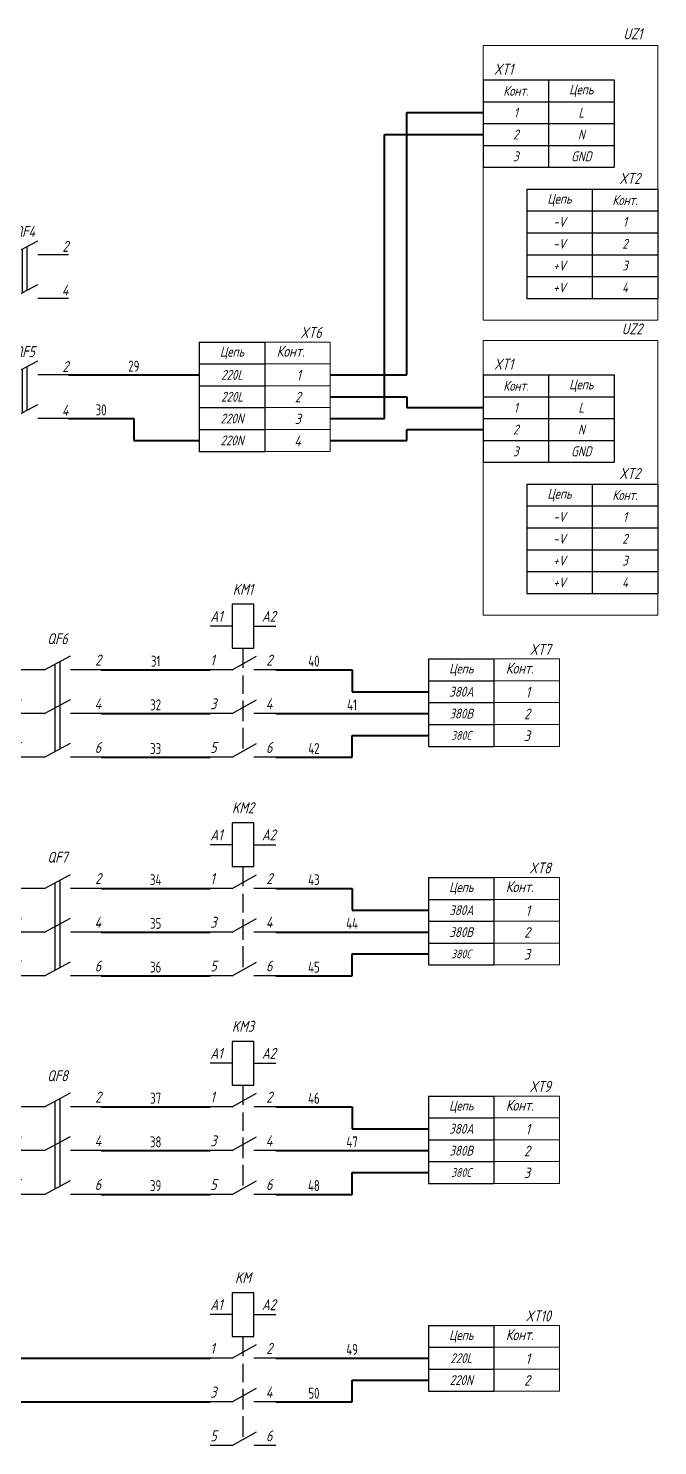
# Model space of a CAD drawing. Header units: inches. Extents: x 12 to 962, y -650 to 597.
# Drawn here: x 200.8 to 345, y -275 to 49.3 of the extents above; entities that cross this region are included whole.
import ezdxf
from ezdxf.enums import TextEntityAlignment as Align

# ---------------------------------------------------------------- set-up
doc = ezdxf.new("R2010")
doc.units = ezdxf.units.IN
doc.header["$MEASUREMENT"] = 0
for name, color, linetype in [('LINK', 9, 'Continuous'), ('SYMS', 7, 'Continuous'), ('TAGS', 150, 'Continuous'), ('TERMS', 123, 'Continuous'), ('WIRENO', 72, 'Continuous'), ('XS', 7, 'Continuous'), ('Провода', 7, 'Continuous'), ('ПУГВ_черный_1.5', 7, 'Continuous'), ('ПУГВ_черный_2.5', 7, 'Continuous')]:
    doc.layers.add(name, color=color, linetype=linetype)
doc.styles.get("Standard").update_dxf_attribs({"font": 'arial.ttf'})
doc.styles.add('WD_IEC', font='ISOCP2.shx', dxfattribs={"width": 0.9, "height": 4})
doc.styles.add('ГОСТ_', font='cs_gost2304.shx', dxfattribs={"oblique": 15})

# ---------------------------------------------------------------- blocks, each defined once
blk = doc.blocks.new('*U41')
at = {"color": 0}
for p, q in [((-13, 10), (-7, 13.2)), ((-13, 10), (-20, 10)), ((0, 10), (-7, 10)), ((-13, 0), (-7, 3.2)), ((0, 0), (-7, 0)), ((-13, 0), (-20, 0)), ((-13, -10), (-7, -6.8)), ((-13, -10), (-20, -10)), ((0, -10), (-7, -10))]:
    blk.add_line(p, q, dxfattribs=at)
for p, q in [((-10.57, 11.29), (-10.57, 6.29)), ((-9.48, 11.88), (-9.48, 6.88)), ((-9.48, 6.88), (-9.48, -3.12)), ((-10.57, 6.29), (-10.57, -3.71)), ((-9.48, -3.12), (-9.48, -8.12)), ((-10.57, -3.71), (-10.57, -8.71))]:
    blk.add_line(p, q)
at = {"oblique": 15, "flags": 4}
blk.add_attdef('SA0', (2.08, 11.04), '', height=2.5, dxfattribs=at)
blk = doc.blocks.new('HQQ_Выключатель трехполюсный4')
at = {"layer": 'XS', "color": 0}
blk.add_blockref('*U41', (20, 10), dxfattribs=at)
at = {"style": 'ГОСТ_', "oblique": 15}
blk.add_attdef('TAG1', text='', height=2.5, dxfattribs=at).set_placement((10, 27.14), align=Align.MIDDLE)
at = {"lineweight": 40, "style": 'ГОСТ_', "oblique": 15}
for tag, p in [('TERM01', (0, 21)), ('TERM03', (0, 11)), ('TERM05', (0, 1))]:
    blk.add_attdef(tag, p, '', height=2.5, dxfattribs=at)
for tag, p in [('TERM02', (20, 21)), ('TERM04', (20, 11)), ('TERM06', (20, 1))]:
    blk.add_attdef(tag, text='', height=2.5, dxfattribs=at).set_placement(p, align=Align.RIGHT)
at = {"lineweight": 40, "style": 'WD_IEC', "flags": 1}
for tag, p, height in [('MFG', (47.42, 22.12), 1), ('X4TERM01', (0, 20), 0.08), ('X1TERM02', (20, 20), 0.08), ('CAT', (47.42, 19.62), 1), ('X4TERM03', (0, 10), 0.08), ('X1TERM04', (20, 10), 0.08), ('ASSYCODE', (46, 7.25), 1), ('FAMILY', (46, 5.75), 1), ('X4TERM05', (0, 0), 0.08), ('X1TERM06', (20, 0), 0.08)]:
    blk.add_attdef(tag, p, '', height=height, dxfattribs=at)
for tag, p in [('INST', (33.07, 20.87)), ('LOC', (33.92, 17.87)), ('DESC1', (31.8, 2.28)), ('XREF', (32.48, 5.08)), ('DESC2', (31.36, -0.96)), ('DESC3', (31.39, -4.2))]:
    blk.add_attdef(tag, text='', height=1, dxfattribs=at).set_placement(p, align=Align.RIGHT)
blk = doc.blocks.new('*U33')
at = {"color": 0}
for p, q in [((-13, 5), (-7, 8.2)), ((-13, 5), (-20, 5)), ((0, 5), (-7, 5)), ((-13, -5), (-7, -1.8)), ((-13, -5), (-20, -5)), ((0, -5), (-7, -5))]:
    blk.add_line(p, q, dxfattribs=at)
for p, q in [((-9.48, 6.88), (-9.48, -3.12)), ((-10.57, 6.29), (-10.57, -3.71))]:
    blk.add_line(p, q)
at = {"oblique": 15, "flags": 4}
blk.add_attdef('SA0', (2.08, 11.04), '', height=2.5, dxfattribs=at)
blk = doc.blocks.new('HQQ_Выключатель двухполюсный8')
at = {"layer": 'XS', "color": 0}
blk.add_blockref('*U33', (20, 5), dxfattribs=at)
at = {"style": 'ГОСТ_', "oblique": 15}
blk.add_attdef('TAG1', text='', height=2.5, dxfattribs=at).set_placement((10, 15.33), align=Align.MIDDLE)
for tag, p, flags in [('MFG', (27.86, 16.55), 9), ('ASSYCODE', (27.57, 12.13), 1), ('CAT', (27.86, 14.05), 9), ('FAMILY', (26.73, -3.92), 1)]:
    blk.add_attdef(tag, p, '', height=1, dxfattribs=dict(at, flags=flags))
at = {"style": 'ГОСТ_', "oblique": 15, "flags": 1}
for tag, p in [('LOC', (30.29, 15.31)), ('INST', (30.29, 10.31)), ('XREF', (30.37, 7.56)), ('DESC1', (30.37, 4.76)), ('DESC2', (30.37, 1.52)), ('DESC3', (30.37, -1.72))]:
    blk.add_attdef(tag, text='', height=1, dxfattribs=at).set_placement(p, align=Align.RIGHT)
at = {"style": 'ГОСТ_', "oblique": 15}
for tag, p in [('TERM01', (0, 10.65)), ('TERM03', (0, 0.65))]:
    blk.add_attdef(tag, p, '', height=2.5, dxfattribs=at)
for tag, p in [('TERM02', (20, 10.65)), ('TERM04', (20, 0.65))]:
    blk.add_attdef(tag, text='', height=2.5, dxfattribs=at).set_placement(p, align=Align.RIGHT)
at = {"style": 'WD_IEC', "flags": 1}
for tag, p in [('X4TERM01', (0, 10)), ('X1TERM02', (20, 10)), ('X4TERM03', (0, 0)), ('X1TERM04', (20, 0))]:
    blk.add_attdef(tag, p, '', height=0.08, dxfattribs=at)
blk = doc.blocks.new('WD_WNH')
at = {"linetype": 'Continuous', "style": 'WD_IEC', "width": 0.8}
blk.add_attdef('WIRENO', text='', height=2.5, dxfattribs=at).set_placement((0, 0.75), align=Align.CENTER)
at = {"style": 'WD_IEC', "flags": 1}
for tag, p in [('W08USER', (0, 0.375)), ('W04USER', (0, 0.875)), ('W05USER', (0, 0.75)), ('W09USER', (0, 0.25)), ('W03USER', (0, 1)), ('W06USER', (0, 0.625)), ('W07USER', (0, 0.5)), ('W02USER', (0, 1.125)), ('W01USER', (0, 1.25)), ('W10USER', (0, 0.125))]:
    blk.add_attdef(tag, text='', height=0.08, dxfattribs=at).set_placement(p, align=Align.CENTER)
blk = doc.blocks.new('*T58')
at = {"layer": 'Провода', "color": 0, "linetype": 'ByBlock', "lineweight": -2, "transparency": 16777216}
for p, q in [((0, 0), (15, 0)), ((0, 0), (0, -5)), ((15, 0), (15, -5)), ((0, -5), (15, -5))]:
    blk.add_line(p, q, dxfattribs=at)
at = {"layer": 'Провода', "color": 0, "transparency": 16777216, "insert": (7.5, -2.5), "char_height": 2.25, "width": 15, "attachment_point": 5, "style": 'ГОСТ_'}
blk.add_mtext('Цепь', dxfattribs=at)
blk = doc.blocks.new('HXT _КЛЕММНАЯ КОЛОДКА ШАПОЧКА3')
at = {"layer": 'SYMS', "lineweight": 15}
blk.add_line((15, 5), (15, 0), dxfattribs=at)
at = {"layer": 'SYMS', "color": 0, "linetype": 'ByBlock', "lineweight": 15}
for p, q in [((15, 5), (30, 5)), ((30, 5), (30, 0)), ((15, 0), (30, 0))]:
    blk.add_line(p, q, dxfattribs=at)
blk.add_blockref('*T58', (0, 5))
at = {"lineweight": 15, "style": 'ГОСТ_', "oblique": 15, "flags": 1}
for tag, p in [('MFG', (-25.9, 22.05)), ('CAT', (-25.9, 19.55)), ('ASSYCODE', (-31.45, 8.09)), ('FAMILY', (-28.24, 3.5))]:
    blk.add_attdef(tag, p, '', height=2.5, dxfattribs=at)
for tag, p in [('INST', (-20.09, 15.87)), ('LOC', (-20.09, 12.87)), ('XREF', (-20, 0.08)), ('DESC1', (-20, -2.72)), ('DESC2', (-20, -5.96)), ('DESC3', (-20, -9.2))]:
    blk.add_attdef(tag, text='', height=2.5, dxfattribs=at).set_placement(p, align=Align.RIGHT)
at = {"lineweight": 15, "style": 'ГОСТ_', "oblique": 15}
blk.add_attdef('TAG1', text='', height=2.5, dxfattribs=at).set_placement((28.03, 5.93), align=Align.RIGHT)
at = {"layer": 'SYMS', "color": 0, "linetype": 'ByBlock', "lineweight": 15, "insert": (17.71, 4.14), "char_height": 2.5, "attachment_point": 1, "style": 'ГОСТ_'}
blk.add_mtext_dynamic_manual_height_columns('Конт.', width=8.7488, gutter_width=12.5, heights=[0], dxfattribs=at)
blk = doc.blocks.new('HXT _КЛЕММА')
at = {"layer": 'SYMS', "lineweight": 15}
for points in [[(0, 5), (15, 5), (15, 0), (0, 0)], [(15, 5), (30, 5), (30, 0), (15, 0)]]:
    blk.add_lwpolyline(points, close=True, dxfattribs=at)
at = {"lineweight": 15, "style": 'ГОСТ_', "oblique": 15, "width": 1.035276, "flags": 1}
for tag, p in [('INST', (-15.09, 10.87)), ('LOC', (-15.09, 7.87)), ('TAG2', (28.33, 6.37)), ('XREF', (-15.07, -1.58)), ('DESC1', (-15.07, -4.38)), ('DESC2', (-15.07, -7.62)), ('DESC3', (-15.07, -10.86))]:
    blk.add_attdef(tag, text='', height=2.41, dxfattribs=at).set_placement(p, align=Align.RIGHT)
for tag, p in [('FAMILY', (-23.94, 1.79)), ('TERM02', (0, 3.5))]:
    blk.add_attdef(tag, p, '', height=2.41, dxfattribs=at)
at = {"lineweight": 15, "style": 'ГОСТ_', "oblique": 15, "width": 1.035276}
blk.add_attdef('TERM01', text='', height=2.41, dxfattribs=at).set_placement((23.26, 1.22), align=Align.RIGHT)
at = {"lineweight": 15, "style": 'WD_IEC', "flags": 1}
for tag, p in [('X4TERM02', (0, 2.5)), ('X1TERM01', (30, 2.5))]:
    blk.add_attdef(tag, p, '', height=0.08, dxfattribs=at)
blk = doc.blocks.new('*T65')
at = {"layer": 'Провода', "color": 0, "linetype": 'ByBlock', "lineweight": -2, "transparency": 16777216}
for p, q in [((0, 0), (15, 0)), ((0, 0), (0, -20)), ((15, 0), (15, -20)), ((0, -5), (15, -5)), ((0, -10), (15, -10)), ((0, -15), (15, -15)), ((0, -20), (15, -20))]:
    blk.add_line(p, q, dxfattribs=at)
at = {"layer": 'Провода', "color": 0, "transparency": 16777216, "char_height": 2.25, "width": 15, "attachment_point": 5, "style": 'ГОСТ_'}
for s, insert in [('220L', (7.5, -2.5)), ('220L', (7.5, -7.5)), ('220N', (7.5, -12.5)), ('220N', (7.5, -17.5))]:
    blk.add_mtext(s, dxfattribs=dict(at, insert=insert))
blk = doc.blocks.new('*T66')
at = {"layer": 'Провода', "color": 0, "linetype": 'ByBlock', "lineweight": -2, "transparency": 16777216}
for p, q in [((0, 0), (15, 0)), ((0, 0), (0, -15)), ((15, 0), (15, -15)), ((0, -5), (15, -5)), ((0, -10), (15, -10)), ((0, -15), (15, -15))]:
    blk.add_line(p, q, dxfattribs=at)
at = {"layer": 'Провода', "color": 0, "transparency": 16777216, "width": 15, "attachment_point": 5, "style": 'ГОСТ_'}
for s, insert, char_height in [('380A', (7.5, -2.5), 2.25), ('380B', (7.5, -7.5), 2.25), ('380C', (7.5, -12.5), 2)]:
    blk.add_mtext(s, dxfattribs=dict(at, insert=insert, char_height=char_height))
blk = doc.blocks.new('*T67')
at = {"layer": 'Провода', "color": 0, "linetype": 'ByBlock', "lineweight": -2, "transparency": 16777216}
for p, q in [((0, 0), (15, 0)), ((0, 0), (0, -15)), ((15, 0), (15, -15)), ((0, -5), (15, -5)), ((0, -10), (15, -10)), ((0, -15), (15, -15))]:
    blk.add_line(p, q, dxfattribs=at)
at = {"layer": 'Провода', "color": 0, "transparency": 16777216, "width": 15, "attachment_point": 5, "style": 'ГОСТ_'}
for s, insert, char_height in [('380A', (7.5, -2.5), 2.25), ('380B', (7.5, -7.5), 2.25), ('380C', (7.5, -12.5), 2)]:
    blk.add_mtext(s, dxfattribs=dict(at, insert=insert, char_height=char_height))
blk = doc.blocks.new('*T68')
at = {"layer": 'Провода', "color": 0, "linetype": 'ByBlock', "lineweight": -2, "transparency": 16777216}
for p, q in [((0, 0), (15, 0)), ((0, 0), (0, -15)), ((15, 0), (15, -15)), ((0, -5), (15, -5)), ((0, -10), (15, -10)), ((0, -15), (15, -15))]:
    blk.add_line(p, q, dxfattribs=at)
at = {"layer": 'Провода', "color": 0, "transparency": 16777216, "width": 15, "attachment_point": 5, "style": 'ГОСТ_'}
for s, insert, char_height in [('380A', (7.5, -2.5), 2.25), ('380B', (7.5, -7.5), 2.25), ('380C', (7.5, -12.5), 2)]:
    blk.add_mtext(s, dxfattribs=dict(at, insert=insert, char_height=char_height))
blk = doc.blocks.new('*T69')
at = {"layer": 'Провода', "color": 0, "linetype": 'ByBlock', "lineweight": -2, "transparency": 16777216}
for p, q in [((0, 0), (15, 0)), ((0, 0), (0, -10)), ((15, 0), (15, -10)), ((0, -5), (15, -5)), ((0, -10), (15, -10))]:
    blk.add_line(p, q, dxfattribs=at)
at = {"layer": 'Провода', "color": 0, "transparency": 16777216, "char_height": 2.25, "width": 15, "attachment_point": 5, "style": 'ГОСТ_'}
for s, insert in [('220L', (7.5, -2.5)), ('220N', (7.5, -7.5))]:
    blk.add_mtext(s, dxfattribs=dict(at, insert=insert))
blk = doc.blocks.new('HCR1')
for p, q in [((-2.5, 0), (-7.5, 0)), ((2.5, 0), (7.5, 0))]:
    blk.add_line(p, q)
blk.add_lwpolyline([(-2.5, -5), (2.5, -5), (2.5, 5), (-2.5, 5)], close=True)
at = {"style": 'WD_IEC'}
for tag, p in [('INST', (-2.5, 13.62)), ('LOC', (-2.5, 10.12)), ('TAG1', (-2.5, 6.62)), ('DESC1', (-2.5, -10)), ('DESC2', (-2.5, -13.5)), ('DESC3', (-2.5, -17))]:
    blk.add_attdef(tag, text='', height=2.5, dxfattribs=at).set_placement(p, align=Align.RIGHT)
for tag, p, height, flags in [('MFG', (4.92, 12.12), 1.5, 9), ('CAT', (4.92, 9.62), 1.5, 9), ('X2LINK', (0, 5), 0.32, 1), ('X4TERM01', (-7.5, 0), 0.32, 1), ('TERM01', (-7.5, 1), 2, 8), ('X1TERM02', (7.5, 0), 0.32, 1), ('ASSYCODE', (3.5, -1.5), 1, 1), ('FAMILY', (3.5, -3), 1, 1), ('X8LINK', (0, -5), 0.32, 1), ('CATDESC', (3.5, -4.5), 1, 1)]:
    blk.add_attdef(tag, p, '', height=height, dxfattribs=dict(at, flags=flags))
at = {"style": 'WD_IEC', "flags": 8}
blk.add_attdef('TERM02', text='', height=2, dxfattribs=at).set_placement((7.5, 1), align=Align.RIGHT)
at = {"lineweight": 15, "style": 'WD_IEC'}
for tag, p in [('NO', (26.25, 0)), ('NC', (26.25, -4))]:
    blk.add_attdef(tag, text='', height=2.5, dxfattribs=at).set_placement(p, align=Align.RIGHT)
for tag, p in [('XREFNO', (27.75, 0)), ('XREFNC', (27.75, -4))]:
    blk.add_attdef(tag, p, '', height=2.5, dxfattribs=at)
blk = doc.blocks.new('HCR21')
for p, q in [((-7.5, 0), (-2.5, 0)), ((2.5, 0), (-3.125, 3.125)), ((2.5, 0), (7.5, 0))]:
    blk.add_line(p, q)
at = {"style": 'WD_IEC'}
for tag, p in [('INST', (-2.5, 11.125)), ('LOC', (-2.5, 7.625)), ('TAG2', (-2.5, 4.125)), ('DESC1', (-2.5, -10)), ('DESC2', (-2.5, -13.5)), ('DESC3', (-2.5, -17))]:
    blk.add_attdef(tag, text='', height=2.5, dxfattribs=at).set_placement(p, align=Align.RIGHT)
for tag, p, height, flags in [('X4TERM01', (-7.5, 0), 0.32, 1), ('TERM01', (-7.5, 1), 2, 8), ('X2LINK', (0, 2), 0.32, 1), ('X8LINK', (0, 0.5), 0.32, 1), ('X1TERM02', (7.5, 0), 0.32, 1), ('CONTACT', (6.5, -2.25), 1, 1), ('FAMILY', (6.5, -3.75), 1, 1)]:
    blk.add_attdef(tag, p, '', height=height, dxfattribs=dict(at, flags=flags))
at = {"style": 'WD_IEC', "flags": 8}
for tag, height, p in [('TERM02', 2, (7.5, 1)), ('XREF', 2.5, (-2.5, -6.25))]:
    blk.add_attdef(tag, text='', height=height, dxfattribs=at).set_placement(p, align=Align.RIGHT)
blk = doc.blocks.new('HKM_Контактор трёхполюсный4')
at = {"layer": 'LINK'}
for points in [[(7.5, 24.75), (7.5, 20.5)], [(7.5, 18.75), (7.5, 14.5)], [(7.5, 13), (7.5, 8.25)], [(7.5, 6.75), (7.5, 2)]]:
    blk.add_lwpolyline(points, dxfattribs=at)
at = {"layer": 'SYMS'}
ref = blk.add_blockref('HCR1', (7.5, 30), dxfattribs=at)
ref.add_attrib('TERM01', 'A1', (0, 31), dxfattribs={"layer": 'TERMS', "height": 2.5, "style": 'ГОСТ_', "oblique": 15, "flags": 8})
ref.add_attrib('TERM02', 'A2', dxfattribs={"layer": 'TERMS', "height": 2.5, "style": 'ГОСТ_', "oblique": 15, "flags": 8}).set_placement((15, 31), align=Align.RIGHT)
ref = blk.add_blockref('HCR21', (7.5, 20), dxfattribs=dict(at, xscale=-1))
ref.add_attrib('TERM01', '1', (0, 21), dxfattribs={"layer": 'TERMS', "height": 2.5, "style": 'ГОСТ_', "oblique": 15, "flags": 8})
ref.add_attrib('TERM02', '2', dxfattribs={"layer": 'TERMS', "height": 2.5, "style": 'ГОСТ_', "oblique": 15, "flags": 8}).set_placement((14.23, 21), align=Align.RIGHT)
ref = blk.add_blockref('HCR21', (7.5, 10), dxfattribs=dict(at, xscale=-1))
ref.add_attrib('TERM01', '3', (0, 11), dxfattribs={"layer": 'TERMS', "height": 2.5, "style": 'ГОСТ_', "oblique": 15, "flags": 8})
ref.add_attrib('TERM02', '4', dxfattribs={"layer": 'TERMS', "height": 2.5, "style": 'ГОСТ_', "oblique": 15, "flags": 8}).set_placement((14.23, 11), align=Align.RIGHT)
ref = blk.add_blockref('HCR21', (7.5, 0), dxfattribs=dict(at, xscale=-1))
ref.add_attrib('TERM01', '5', (0, 1), dxfattribs={"layer": 'TERMS', "height": 2.5, "style": 'ГОСТ_', "oblique": 15, "flags": 8})
ref.add_attrib('TERM02', '6', dxfattribs={"layer": 'TERMS', "height": 2.5, "style": 'ГОСТ_', "oblique": 15, "flags": 8}).set_placement((14.23, 1), align=Align.RIGHT)
at = {"style": 'ГОСТ_', "oblique": 15}
blk.add_attdef('TAG1', text='', height=2.5, dxfattribs=at).set_placement((7.5, 38.45), align=Align.MIDDLE)
at = {"style": 'WD_IEC', "width": 0.8}
for tag, p in [('TERM01', (-0.08, 30.29)), ('TERM03', (-0.08, 20.29)), ('TERM05', (-0.08, 10.29)), ('TERM07', (0, 0.5))]:
    blk.add_attdef(tag, p, '', height=1, dxfattribs=at)
at = {"style": 'WD_IEC'}
for tag, p, height, flags in [('X4TERM01', (0, 30), 0.04, 1), ('X1TERM02', (15, 30), 0.04, 1), ('X4TERM03', (0, 20), 0.04, 1), ('X1TERM04', (15, 20), 0.04, 1), ('MFG', (35.12, 21.28), 1, 9), ('CAT', (35.12, 18.78), 1, 9), ('ASSYCODE', (34.03, 15.47), 1, 1), ('FAMILY', (34.03, 13.97), 1, 1), ('X4TERM05', (0, 10), 0.04, 1), ('X1TERM06', (15, 10), 0.04, 1), ('X4TERM07', (0, 0), 0.04, 1), ('X1TERM08', (15, 0), 0.04, 1)]:
    blk.add_attdef(tag, p, '', height=height, dxfattribs=dict(at, flags=flags))
at = {"style": 'WD_IEC', "width": 0.8}
for tag, p in [('TERM02', (14.92, 30.29)), ('TERM04', (14.92, 20.29)), ('TERM06', (14.92, 10.29)), ('TERM08', (15, 0.5))]:
    blk.add_attdef(tag, text='', height=1, dxfattribs=at).set_placement(p, align=Align.RIGHT)
at = {"style": 'WD_IEC'}
for tag, p in [('LOC', (37.76, 17.85)), ('XREF', (38.17, 14.13)), ('INST', (38.91, 15.05)), ('DESC1', (38.17, 11.33)), ('DESC2', (38.17, 8.09)), ('DESC3', (38.17, 4.85))]:
    blk.add_attdef(tag, text='', height=1, dxfattribs=at).set_placement(p, align=Align.RIGHT)
blk = doc.blocks.new('*T166')
at = {"layer": 'Провода', "color": 0, "linetype": 'ByBlock', "lineweight": -2, "transparency": 16777216}
for p, q in [((0, 0), (30, 0)), ((0, 0), (0, -20)), ((15, 0), (15, -20)), ((30, 0), (30, -20)), ((0, -5), (30, -5)), ((0, -10), (30, -10)), ((0, -15), (30, -15)), ((0, -20), (30, -20))]:
    blk.add_line(p, q, dxfattribs=at)
at = {"layer": 'Провода', "color": 0, "transparency": 16777216, "char_height": 2.25, "width": 15, "attachment_point": 5, "style": 'ГОСТ_'}
for s, insert in [('{\\C256;Конт.}', (7.5, -2.5)), ('Цепь', (22.5, -2.5)), ('1', (7.5, -7.5)), ('L', (22.5, -7.5)), ('2', (7.5, -12.5)), ('N', (22.5, -12.5)), ('3', (7.5, -17.5)), ('GND', (22.5, -17.5))]:
    blk.add_mtext(s, dxfattribs=dict(at, insert=insert))
blk = doc.blocks.new('*T167')
at = {"layer": 'Провода', "color": 0, "linetype": 'ByBlock', "lineweight": -2, "transparency": 16777216}
for p, q in [((0, 0), (30, 0)), ((0, 0), (0, -25)), ((15, 0), (15, -25)), ((30, 0), (30, -25)), ((0, -5), (30, -5)), ((0, -10), (30, -10)), ((0, -15), (30, -15)), ((0, -20), (30, -20)), ((0, -25), (30, -25))]:
    blk.add_line(p, q, dxfattribs=at)
at = {"layer": 'Провода', "color": 0, "transparency": 16777216, "char_height": 2.25, "width": 15, "attachment_point": 5, "style": 'ГОСТ_'}
for s, insert in [('Цепь', (7.5, -2.5)), ('{\\C256;Конт.}', (22.5, -2.5)), ('-V', (7.5, -7.5)), ('1', (22.5, -7.5)), ('-V', (7.5, -12.5)), ('2', (22.5, -12.5)), ('+V', (7.5, -17.5)), ('3', (22.5, -17.5)), ('+V', (7.5, -22.5)), ('4', (22.5, -22.5))]:
    blk.add_mtext(s, dxfattribs=dict(at, insert=insert))
blk = doc.blocks.new('HUZ_MEANWELL_220_24_5')
blk.add_line((40, 30), (40, 25))
at = {"layer": 'SYMS', "color": 0, "lineweight": 15}
blk.add_line((10, 10), (10, 5), dxfattribs=at)
at = {"layer": 'SYMS', "lineweight": 15}
blk.add_lwpolyline([(0, 62.85), (40, 62.85), (40, 0), (0, 0)], close=True, dxfattribs=at)
for name, p in [('*T166', (0, 55)), ('*T167', (10, 30))]:
    blk.add_blockref(name, p)
at = {"style": 'ГОСТ_', "oblique": 15}
blk.add_attdef('TAG1', text='', height=2.5, dxfattribs=at).set_placement((36.47, 64.28), align=Align.RIGHT)
at = {"style": 'WD_IEC', "width": 0.8, "flags": 1}
for tag, p in [('TERM01', (0, 48.5)), ('TERM02', (0, 43.5)), ('TERM03', (0, 38.5))]:
    blk.add_attdef(tag, p, '', height=2, dxfattribs=at)
at = {"style": 'WD_IEC', "flags": 1}
for tag, p in [('X4TERM01', (0, 47.5)), ('X4TERM02', (0, 42.5)), ('X4TERM03', (0, 37.5))]:
    blk.add_attdef(tag, p, '', height=0.08, dxfattribs=at)
at = {"style": 'ГОСТ_', "oblique": 15, "flags": 1}
for tag, p in [('INST', (54.83, 44)), ('LOC', (53.63, 35)), ('XREF', (54.58, 24.68)), ('DESC1', (52.5, 20)), ('DESC2', (52.77, 15)), ('DESC3', (47.74, 10))]:
    blk.add_attdef(tag, text='', height=1, dxfattribs=at).set_placement(p, align=Align.RIGHT)
at = {"style": 'ГОСТ_', "oblique": 15}
for tag, p, flags in [('CAT', (51.43, 40), 9), ('MFG', (51.43, 37.5), 9), ('ASSYCODE', (47.69, 32.32), 1), ('FAMILY', (47.69, 30), 1)]:
    blk.add_attdef(tag, p, '', height=1, dxfattribs=dict(at, flags=flags))
at = {"lineweight": 40, "style": 'WD_IEC', "width": 0.8, "flags": 1}
for tag, p in [('TERM04', (40, 23.5)), ('TERM05', (40, 18.5)), ('TERM06', (40, 13.5)), ('TERM07', (40, 8.5))]:
    blk.add_attdef(tag, text='', height=2, dxfattribs=at).set_placement(p, align=Align.RIGHT)
at = {"flags": 1}
for tag, p in [('X4LINK', (40, 22.5)), ('X5LINK', (40, 17.5)), ('X6LINK', (40, 12.5)), ('X7LINK', (40, 7.5))]:
    blk.add_attdef(tag, p, '', height=0.01, dxfattribs=at)
at = {"lineweight": 40, "style": 'WD_IEC', "flags": 1}
for tag, p in [('X1TERM04', (40, 22.5)), ('X1TERM05', (40, 17.5)), ('X1TERM06', (40, 12.5)), ('X1TERM07', (40, 7.5))]:
    blk.add_attdef(tag, p, '', height=0.08, dxfattribs=at)
at = {"layer": 'SYMS', "color": 0, "lineweight": 15, "char_height": 2.5, "attachment_point": 1, "style": 'ГОСТ_'}
for s, insert in [('XT1', (2.5, 58.69)), ('XT2', (31.22, 33.69))]:
    blk.add_mtext_dynamic_manual_height_columns(s, width=8.7488, gutter_width=12.5, heights=[0], dxfattribs=dict(at, insert=insert))

msp = doc.modelspace()

# ---------------------------------------------------------------- linework, layer by layer
at = {"layer": 'ПУГВ_черный_1.5', "lineweight": 40}
for p, q in [((287.5, -30), (287.5, 30)), ((287.5, 30), (305, 30)), ((282.42, -40), (282.42, 25)), ((282.42, 25), (305, 25)), ((210, -30), (240, -30)), ((270, -30), (287.5, -30)), ((270, -35), (287.5, -35)), ((287.5, -35), (287.5, -37.5)), ((287.5, -37.5), (305, -37.5)), ((210, -40), (225, -40)), ((225, -40), (225, -45)), ((270, -40), (282.42, -40)), ((225, -45), (240, -45)), ((270, -45), (287.5, -45)), ((287.5, -45), (287.5, -42.5)), ((287.5, -42.5), (305, -42.5)), ((85, -255), (242.5, -255)), ((85, -265), (242.5, -265))]:
    msp.add_line(p, q, dxfattribs=at)
at = {"layer": 'ПУГВ_черный_2.5', "lineweight": 40}
for p, q in [((217.5, -97.5), (242.5, -97.5)), ((257.5, -97.5), (275, -97.5)), ((275, -97.5), (275, -102.5)), ((275, -102.5), (292.5, -102.5)), ((217.5, -107.5), (242.5, -107.5)), ((257.5, -107.5), (292.5, -107.5)), ((275, -117.5), (275, -112.5)), ((275, -112.5), (292.5, -112.5)), ((217.5, -117.5), (242.5, -117.5)), ((257.5, -117.5), (275, -117.5)), ((217.5, -147.5), (242.5, -147.5)), ((257.5, -147.5), (275, -147.5)), ((275, -147.5), (275, -152.5)), ((275, -152.5), (292.5, -152.5)), ((217.5, -157.5), (242.5, -157.5)), ((257.5, -157.5), (292.5, -157.5)), ((275, -167.5), (275, -162.5)), ((275, -162.5), (292.5, -162.5)), ((217.5, -167.5), (242.5, -167.5)), ((257.5, -167.5), (275, -167.5)), ((217.5, -197.5), (242.5, -197.5)), ((257.5, -197.5), (275, -197.5)), ((275, -197.5), (275, -202.5)), ((275, -202.5), (292.5, -202.5)), ((217.5, -207.5), (242.5, -207.5)), ((257.5, -207.5), (292.5, -207.5)), ((275, -217.5), (275, -212.5)), ((275, -212.5), (292.5, -212.5)), ((217.5, -217.5), (242.5, -217.5)), ((257.5, -217.5), (275, -217.5)), ((257.5, -255), (292.5, -255)), ((275, -265), (275, -260)), ((275, -260), (292.5, -260)), ((257.5, -265), (275, -265))]:
    msp.add_line(p, q, dxfattribs=at)

# ---------------------------------------------------------------- block references
for name, p in [('*T65', (240, -27.5)), ('*T66', (292.5, -100)), ('*T67', (292.5, -150)), ('*T68', (292.5, -200)), ('*T69', (292.5, -252.5))]:
    msp.add_blockref(name, p)
at = {"layer": 'SYMS', "lineweight": 40}
ref = msp.add_blockref('HUZ_MEANWELL_220_24_5', (305, -17.5), dxfattribs=at)
ref.add_attrib('TAG1', 'UZ1', dxfattribs={"layer": 'TAGS', "height": 2.5, "style": 'ГОСТ_', "oblique": 15}).set_placement((341.47, 46.78), align=Align.RIGHT)
ref = msp.add_blockref('HQQ_Выключатель двухполюсный8', (190, -12.5), dxfattribs=at)
ref.add_attrib('TAG1', 'QF4', dxfattribs={"layer": 'TAGS', "height": 2.5, "style": 'ГОСТ_', "oblique": 15}).set_placement((200, 2.83), align=Align.MIDDLE)
ref.add_attrib('TERM01', '1', (190, -1.85), dxfattribs={"layer": 'TERMS', "height": 2.5, "style": 'ГОСТ_', "oblique": 15})
ref.add_attrib('TERM02', '2', dxfattribs={"layer": 'TERMS', "height": 2.5, "style": 'ГОСТ_', "oblique": 15}).set_placement((210, -1.85), align=Align.RIGHT)
ref.add_attrib('TERM03', '3', (190, -11.85), dxfattribs={"layer": 'TERMS', "height": 2.5, "style": 'ГОСТ_', "oblique": 15})
ref.add_attrib('TERM04', '4', dxfattribs={"layer": 'TERMS', "height": 2.5, "style": 'ГОСТ_', "oblique": 15}).set_placement((210, -11.85), align=Align.RIGHT)
ref = msp.add_blockref('HXT _КЛЕММНАЯ КОЛОДКА ШАПОЧКА3', (240, -27.5), dxfattribs=at)
ref.add_attrib('TAG1', 'XT6', dxfattribs={"layer": 'TAGS', "lineweight": 15, "height": 2.5, "style": 'ГОСТ_', "oblique": 15}).set_placement((268.03, -21.57), align=Align.RIGHT)
ref = msp.add_blockref('HUZ_MEANWELL_220_24_5', (305, -85), dxfattribs=at)
ref.add_attrib('TAG1', 'UZ2', dxfattribs={"layer": 'TAGS', "height": 2.5, "style": 'ГОСТ_', "oblique": 15}).set_placement((341.47, -20.72), align=Align.RIGHT)
ref = msp.add_blockref('HQQ_Выключатель двухполюсный8', (190, -40), dxfattribs=at)
ref.add_attrib('TAG1', 'QF5', dxfattribs={"layer": 'TAGS', "height": 2.5, "style": 'ГОСТ_', "oblique": 15}).set_placement((200, -24.67), align=Align.MIDDLE)
ref.add_attrib('TERM01', '1', (190, -29.35), dxfattribs={"layer": 'TERMS', "height": 2.5, "style": 'ГОСТ_', "oblique": 15})
ref.add_attrib('TERM02', '2', dxfattribs={"layer": 'TERMS', "height": 2.5, "style": 'ГОСТ_', "oblique": 15}).set_placement((210, -29.35), align=Align.RIGHT)
ref.add_attrib('TERM03', '3', (190, -39.35), dxfattribs={"layer": 'TERMS', "height": 2.5, "style": 'ГОСТ_', "oblique": 15})
ref.add_attrib('TERM04', '4', dxfattribs={"layer": 'TERMS', "height": 2.5, "style": 'ГОСТ_', "oblique": 15}).set_placement((210, -39.35), align=Align.RIGHT)
ref = msp.add_blockref('HXT _КЛЕММА', (240, -32.5), dxfattribs=at)
ref.add_attrib('TERM01', '1', dxfattribs={"layer": 'TERMS', "lineweight": 15, "height": 2.41, "style": 'ГОСТ_', "oblique": 15, "width": 1.035276}).set_placement((263.26, -31.28), align=Align.RIGHT)
ref = msp.add_blockref('HXT _КЛЕММА', (240, -37.5), dxfattribs=at)
ref.add_attrib('TERM01', '2', dxfattribs={"layer": 'TERMS', "lineweight": 15, "height": 2.41, "style": 'ГОСТ_', "oblique": 15, "width": 1.035276}).set_placement((263.26, -36.28), align=Align.RIGHT)
ref = msp.add_blockref('HXT _КЛЕММА', (240, -42.5), dxfattribs=at)
ref.add_attrib('TERM01', '3', dxfattribs={"layer": 'TERMS', "lineweight": 15, "height": 2.41, "style": 'ГОСТ_', "oblique": 15, "width": 1.035276}).set_placement((263.26, -41.28), align=Align.RIGHT)
ref = msp.add_blockref('HXT _КЛЕММА', (240, -47.5), dxfattribs=at)
ref.add_attrib('TERM01', '4', dxfattribs={"layer": 'TERMS', "lineweight": 15, "height": 2.41, "style": 'ГОСТ_', "oblique": 15, "width": 1.035276}).set_placement((263.26, -46.28), align=Align.RIGHT)
ref = msp.add_blockref('HKM_Контактор трёхполюсный4', (242.5, -117.5), dxfattribs=at)
ref.add_attrib('TAG1', 'KM1', dxfattribs={"layer": 'TAGS', "height": 2.5, "style": 'ГОСТ_', "oblique": 15}).set_placement((250, -79.05), align=Align.MIDDLE)
ref = msp.add_blockref('HQQ_Выключатель трехполюсный4', (197.5, -117.5), dxfattribs=at)
ref.add_attrib('TAG1', 'QF6', dxfattribs={"layer": 'TAGS', "height": 2.5, "style": 'ГОСТ_', "oblique": 15}).set_placement((207.5, -90.36), align=Align.MIDDLE)
ref.add_attrib('TERM01', '1', (197.5, -96.5), dxfattribs={"layer": 'TERMS', "lineweight": 40, "height": 2.5, "style": 'ГОСТ_', "oblique": 15})
ref.add_attrib('TERM02', '2', dxfattribs={"layer": 'TERMS', "lineweight": 40, "height": 2.5, "style": 'ГОСТ_', "oblique": 15}).set_placement((217.5, -96.5), align=Align.RIGHT)
ref.add_attrib('TERM03', '3', (197.5, -106.5), dxfattribs={"layer": 'TERMS', "lineweight": 40, "height": 2.5, "style": 'ГОСТ_', "oblique": 15})
ref.add_attrib('TERM04', '4', dxfattribs={"layer": 'TERMS', "lineweight": 40, "height": 2.5, "style": 'ГОСТ_', "oblique": 15}).set_placement((217.5, -106.5), align=Align.RIGHT)
ref.add_attrib('TERM05', '5', (197.5, -116.5), dxfattribs={"layer": 'TERMS', "lineweight": 40, "height": 2.5, "style": 'ГОСТ_', "oblique": 15})
ref.add_attrib('TERM06', '6', dxfattribs={"layer": 'TERMS', "lineweight": 40, "height": 2.5, "style": 'ГОСТ_', "oblique": 15}).set_placement((217.5, -116.5), align=Align.RIGHT)
ref = msp.add_blockref('HXT _КЛЕММНАЯ КОЛОДКА ШАПОЧКА3', (292.5, -100), dxfattribs=at)
ref.add_attrib('TAG1', 'XT7', dxfattribs={"layer": 'TAGS', "lineweight": 15, "height": 2.5, "style": 'ГОСТ_', "oblique": 15}).set_placement((320.53, -94.07), align=Align.RIGHT)
ref = msp.add_blockref('HXT _КЛЕММА', (292.5, -105), dxfattribs=at)
ref.add_attrib('TERM01', '1', dxfattribs={"layer": 'TERMS', "lineweight": 15, "height": 2.41, "style": 'ГОСТ_', "oblique": 15, "width": 1.035276}).set_placement((315.76, -103.78), align=Align.RIGHT)
ref = msp.add_blockref('HXT _КЛЕММА', (292.5, -110), dxfattribs=at)
ref.add_attrib('TERM01', '2', dxfattribs={"layer": 'TERMS', "lineweight": 15, "height": 2.41, "style": 'ГОСТ_', "oblique": 15, "width": 1.035276}).set_placement((315.76, -108.78), align=Align.RIGHT)
ref = msp.add_blockref('HXT _КЛЕММА', (292.5, -115), dxfattribs=at)
ref.add_attrib('TERM01', '3', dxfattribs={"layer": 'TERMS', "lineweight": 15, "height": 2.41, "style": 'ГОСТ_', "oblique": 15, "width": 1.035276}).set_placement((315.76, -113.78), align=Align.RIGHT)
ref = msp.add_blockref('HKM_Контактор трёхполюсный4', (242.5, -167.5), dxfattribs=at)
ref.add_attrib('TAG1', 'KM2', dxfattribs={"layer": 'TAGS', "height": 2.5, "style": 'ГОСТ_', "oblique": 15}).set_placement((250, -129.05), align=Align.MIDDLE)
ref = msp.add_blockref('HQQ_Выключатель трехполюсный4', (197.5, -167.5), dxfattribs=at)
ref.add_attrib('TAG1', 'QF7', dxfattribs={"layer": 'TAGS', "height": 2.5, "style": 'ГОСТ_', "oblique": 15}).set_placement((207.5, -140.36), align=Align.MIDDLE)
ref.add_attrib('TERM01', '1', (197.5, -146.5), dxfattribs={"layer": 'TERMS', "lineweight": 40, "height": 2.5, "style": 'ГОСТ_', "oblique": 15})
ref.add_attrib('TERM02', '2', dxfattribs={"layer": 'TERMS', "lineweight": 40, "height": 2.5, "style": 'ГОСТ_', "oblique": 15}).set_placement((217.5, -146.5), align=Align.RIGHT)
ref.add_attrib('TERM03', '3', (197.5, -156.5), dxfattribs={"layer": 'TERMS', "lineweight": 40, "height": 2.5, "style": 'ГОСТ_', "oblique": 15})
ref.add_attrib('TERM04', '4', dxfattribs={"layer": 'TERMS', "lineweight": 40, "height": 2.5, "style": 'ГОСТ_', "oblique": 15}).set_placement((217.5, -156.5), align=Align.RIGHT)
ref.add_attrib('TERM05', '5', (197.5, -166.5), dxfattribs={"layer": 'TERMS', "lineweight": 40, "height": 2.5, "style": 'ГОСТ_', "oblique": 15})
ref.add_attrib('TERM06', '6', dxfattribs={"layer": 'TERMS', "lineweight": 40, "height": 2.5, "style": 'ГОСТ_', "oblique": 15}).set_placement((217.5, -166.5), align=Align.RIGHT)
ref = msp.add_blockref('HXT _КЛЕММНАЯ КОЛОДКА ШАПОЧКА3', (292.5, -150), dxfattribs=at)
ref.add_attrib('TAG1', 'XT8', dxfattribs={"layer": 'TAGS', "lineweight": 15, "height": 2.5, "style": 'ГОСТ_', "oblique": 15}).set_placement((320.53, -144.07), align=Align.RIGHT)
ref = msp.add_blockref('HXT _КЛЕММА', (292.5, -155), dxfattribs=at)
ref.add_attrib('TERM01', '1', dxfattribs={"layer": 'TERMS', "lineweight": 15, "height": 2.41, "style": 'ГОСТ_', "oblique": 15, "width": 1.035276}).set_placement((315.76, -153.78), align=Align.RIGHT)
ref = msp.add_blockref('HXT _КЛЕММА', (292.5, -160), dxfattribs=at)
ref.add_attrib('TERM01', '2', dxfattribs={"layer": 'TERMS', "lineweight": 15, "height": 2.41, "style": 'ГОСТ_', "oblique": 15, "width": 1.035276}).set_placement((315.76, -158.78), align=Align.RIGHT)
ref = msp.add_blockref('HXT _КЛЕММА', (292.5, -165), dxfattribs=at)
ref.add_attrib('TERM01', '3', dxfattribs={"layer": 'TERMS', "lineweight": 15, "height": 2.41, "style": 'ГОСТ_', "oblique": 15, "width": 1.035276}).set_placement((315.76, -163.78), align=Align.RIGHT)
ref = msp.add_blockref('HKM_Контактор трёхполюсный4', (242.5, -217.5), dxfattribs=at)
ref.add_attrib('TAG1', 'KM3', dxfattribs={"layer": 'TAGS', "height": 2.5, "style": 'ГОСТ_', "oblique": 15}).set_placement((250, -179.05), align=Align.MIDDLE)
ref = msp.add_blockref('HQQ_Выключатель трехполюсный4', (197.5, -217.5), dxfattribs=at)
ref.add_attrib('TAG1', 'QF8', dxfattribs={"layer": 'TAGS', "height": 2.5, "style": 'ГОСТ_', "oblique": 15}).set_placement((207.5, -190.36), align=Align.MIDDLE)
ref.add_attrib('TERM01', '1', (197.5, -196.5), dxfattribs={"layer": 'TERMS', "lineweight": 40, "height": 2.5, "style": 'ГОСТ_', "oblique": 15})
ref.add_attrib('TERM02', '2', dxfattribs={"layer": 'TERMS', "lineweight": 40, "height": 2.5, "style": 'ГОСТ_', "oblique": 15}).set_placement((217.5, -196.5), align=Align.RIGHT)
ref.add_attrib('TERM03', '3', (197.5, -206.5), dxfattribs={"layer": 'TERMS', "lineweight": 40, "height": 2.5, "style": 'ГОСТ_', "oblique": 15})
ref.add_attrib('TERM04', '4', dxfattribs={"layer": 'TERMS', "lineweight": 40, "height": 2.5, "style": 'ГОСТ_', "oblique": 15}).set_placement((217.5, -206.5), align=Align.RIGHT)
ref.add_attrib('TERM05', '5', (197.5, -216.5), dxfattribs={"layer": 'TERMS', "lineweight": 40, "height": 2.5, "style": 'ГОСТ_', "oblique": 15})
ref.add_attrib('TERM06', '6', dxfattribs={"layer": 'TERMS', "lineweight": 40, "height": 2.5, "style": 'ГОСТ_', "oblique": 15}).set_placement((217.5, -216.5), align=Align.RIGHT)
ref = msp.add_blockref('HXT _КЛЕММНАЯ КОЛОДКА ШАПОЧКА3', (292.5, -200), dxfattribs=at)
ref.add_attrib('TAG1', 'XT9', dxfattribs={"layer": 'TAGS', "lineweight": 15, "height": 2.5, "style": 'ГОСТ_', "oblique": 15}).set_placement((320.53, -194.07), align=Align.RIGHT)
ref = msp.add_blockref('HXT _КЛЕММА', (292.5, -205), dxfattribs=at)
ref.add_attrib('TERM01', '1', dxfattribs={"layer": 'TERMS', "lineweight": 15, "height": 2.41, "style": 'ГОСТ_', "oblique": 15, "width": 1.035276}).set_placement((315.76, -203.78), align=Align.RIGHT)
ref = msp.add_blockref('HXT _КЛЕММА', (292.5, -210), dxfattribs=at)
ref.add_attrib('TERM01', '2', dxfattribs={"layer": 'TERMS', "lineweight": 15, "height": 2.41, "style": 'ГОСТ_', "oblique": 15, "width": 1.035276}).set_placement((315.76, -208.78), align=Align.RIGHT)
ref = msp.add_blockref('HXT _КЛЕММА', (292.5, -215), dxfattribs=at)
ref.add_attrib('TERM01', '3', dxfattribs={"layer": 'TERMS', "lineweight": 15, "height": 2.41, "style": 'ГОСТ_', "oblique": 15, "width": 1.035276}).set_placement((315.76, -213.78), align=Align.RIGHT)
ref = msp.add_blockref('HKM_Контактор трёхполюсный4', (242.5, -275), dxfattribs=at)
ref.add_attrib('TAG1', 'KM', dxfattribs={"layer": 'TAGS', "height": 2.5, "style": 'ГОСТ_', "oblique": 15}).set_placement((250, -236.55), align=Align.MIDDLE)
ref = msp.add_blockref('HXT _КЛЕММНАЯ КОЛОДКА ШАПОЧКА3', (292.5, -252.5), dxfattribs=at)
ref.add_attrib('TAG1', 'XT10', dxfattribs={"layer": 'TAGS', "lineweight": 15, "height": 2.5, "style": 'ГОСТ_', "oblique": 15}).set_placement((320.53, -246.57), align=Align.RIGHT)
ref = msp.add_blockref('HXT _КЛЕММА', (292.5, -257.5), dxfattribs=at)
ref.add_attrib('TERM01', '1', dxfattribs={"layer": 'TERMS', "lineweight": 15, "height": 2.41, "style": 'ГОСТ_', "oblique": 15, "width": 1.035276}).set_placement((315.76, -256.28), align=Align.RIGHT)
ref = msp.add_blockref('HXT _КЛЕММА', (292.5, -262.5), dxfattribs=at)
ref.add_attrib('TERM01', '2', dxfattribs={"layer": 'TERMS', "lineweight": 15, "height": 2.41, "style": 'ГОСТ_', "oblique": 15, "width": 1.035276}).set_placement((315.76, -261.28), align=Align.RIGHT)
at = {"layer": 'WIRENO', "lineweight": 40}
ref = msp.add_blockref('WD_WNH', (225, -30), dxfattribs=at)
ref.add_attrib('WIRENO', '29', dxfattribs={"linetype": 'Continuous', "height": 2.5, "style": 'WD_IEC', "width": 0.8}).set_placement((225, -29.25), align=Align.CENTER)
ref = msp.add_blockref('WD_WNH', (217.5, -40), dxfattribs=at)
ref.add_attrib('WIRENO', '30', dxfattribs={"linetype": 'Continuous', "height": 2.5, "style": 'WD_IEC', "width": 0.8}).set_placement((217.5, -39.25), align=Align.CENTER)
ref = msp.add_blockref('WD_WNH', (230, -97.5), dxfattribs=at)
ref.add_attrib('WIRENO', '31', dxfattribs={"linetype": 'Continuous', "height": 2.5, "style": 'WD_IEC', "width": 0.8}).set_placement((230, -96.75), align=Align.CENTER)
ref = msp.add_blockref('WD_WNH', (266.25, -97.5), dxfattribs=at)
ref.add_attrib('WIRENO', '40', dxfattribs={"linetype": 'Continuous', "height": 2.5, "style": 'WD_IEC', "width": 0.8}).set_placement((266.25, -96.75), align=Align.CENTER)
ref = msp.add_blockref('WD_WNH', (230, -107.5), dxfattribs=at)
ref.add_attrib('WIRENO', '32', dxfattribs={"linetype": 'Continuous', "height": 2.5, "style": 'WD_IEC', "width": 0.8}).set_placement((230, -106.75), align=Align.CENTER)
ref = msp.add_blockref('WD_WNH', (275, -107.5), dxfattribs=at)
ref.add_attrib('WIRENO', '41', dxfattribs={"linetype": 'Continuous', "height": 2.5, "style": 'WD_IEC', "width": 0.8}).set_placement((275, -106.75), align=Align.CENTER)
ref = msp.add_blockref('WD_WNH', (230, -117.5), dxfattribs=at)
ref.add_attrib('WIRENO', '33', dxfattribs={"linetype": 'Continuous', "height": 2.5, "style": 'WD_IEC', "width": 0.8}).set_placement((230, -116.75), align=Align.CENTER)
ref = msp.add_blockref('WD_WNH', (266.25, -117.5), dxfattribs=at)
ref.add_attrib('WIRENO', '42', dxfattribs={"linetype": 'Continuous', "height": 2.5, "style": 'WD_IEC', "width": 0.8}).set_placement((266.25, -116.75), align=Align.CENTER)
ref = msp.add_blockref('WD_WNH', (230, -147.5), dxfattribs=at)
ref.add_attrib('WIRENO', '34', dxfattribs={"linetype": 'Continuous', "height": 2.5, "style": 'WD_IEC', "width": 0.8}).set_placement((230, -146.75), align=Align.CENTER)
ref = msp.add_blockref('WD_WNH', (266.25, -147.5), dxfattribs=at)
ref.add_attrib('WIRENO', '43', dxfattribs={"linetype": 'Continuous', "height": 2.5, "style": 'WD_IEC', "width": 0.8}).set_placement((266.25, -146.75), align=Align.CENTER)
ref = msp.add_blockref('WD_WNH', (230, -157.5), dxfattribs=at)
ref.add_attrib('WIRENO', '35', dxfattribs={"linetype": 'Continuous', "height": 2.5, "style": 'WD_IEC', "width": 0.8}).set_placement((230, -156.75), align=Align.CENTER)
ref = msp.add_blockref('WD_WNH', (275, -157.5), dxfattribs=at)
ref.add_attrib('WIRENO', '44', dxfattribs={"linetype": 'Continuous', "height": 2.5, "style": 'WD_IEC', "width": 0.8}).set_placement((275, -156.75), align=Align.CENTER)
ref = msp.add_blockref('WD_WNH', (230, -167.5), dxfattribs=at)
ref.add_attrib('WIRENO', '36', dxfattribs={"linetype": 'Continuous', "height": 2.5, "style": 'WD_IEC', "width": 0.8}).set_placement((230, -166.75), align=Align.CENTER)
ref = msp.add_blockref('WD_WNH', (266.25, -167.5), dxfattribs=at)
ref.add_attrib('WIRENO', '45', dxfattribs={"linetype": 'Continuous', "height": 2.5, "style": 'WD_IEC', "width": 0.8}).set_placement((266.25, -166.75), align=Align.CENTER)
ref = msp.add_blockref('WD_WNH', (230, -197.5), dxfattribs=at)
ref.add_attrib('WIRENO', '37', dxfattribs={"linetype": 'Continuous', "height": 2.5, "style": 'WD_IEC', "width": 0.8}).set_placement((230, -196.75), align=Align.CENTER)
ref = msp.add_blockref('WD_WNH', (266.25, -197.5), dxfattribs=at)
ref.add_attrib('WIRENO', '46', dxfattribs={"linetype": 'Continuous', "height": 2.5, "style": 'WD_IEC', "width": 0.8}).set_placement((266.25, -196.75), align=Align.CENTER)
ref = msp.add_blockref('WD_WNH', (230, -207.5), dxfattribs=at)
ref.add_attrib('WIRENO', '38', dxfattribs={"linetype": 'Continuous', "height": 2.5, "style": 'WD_IEC', "width": 0.8}).set_placement((230, -206.75), align=Align.CENTER)
ref = msp.add_blockref('WD_WNH', (275, -207.5), dxfattribs=at)
ref.add_attrib('WIRENO', '47', dxfattribs={"linetype": 'Continuous', "height": 2.5, "style": 'WD_IEC', "width": 0.8}).set_placement((275, -206.75), align=Align.CENTER)
ref = msp.add_blockref('WD_WNH', (230, -217.5), dxfattribs=at)
ref.add_attrib('WIRENO', '39', dxfattribs={"linetype": 'Continuous', "height": 2.5, "style": 'WD_IEC', "width": 0.8}).set_placement((230, -216.75), align=Align.CENTER)
ref = msp.add_blockref('WD_WNH', (266.25, -217.5), dxfattribs=at)
ref.add_attrib('WIRENO', '48', dxfattribs={"linetype": 'Continuous', "height": 2.5, "style": 'WD_IEC', "width": 0.8}).set_placement((266.25, -216.75), align=Align.CENTER)
ref = msp.add_blockref('WD_WNH', (275, -255), dxfattribs=at)
ref.add_attrib('WIRENO', '49', dxfattribs={"linetype": 'Continuous', "height": 2.5, "style": 'WD_IEC', "width": 0.8}).set_placement((275, -254.25), align=Align.CENTER)
ref = msp.add_blockref('WD_WNH', (266.25, -265), dxfattribs=at)
ref.add_attrib('WIRENO', '50', dxfattribs={"linetype": 'Continuous', "height": 2.5, "style": 'WD_IEC', "width": 0.8}).set_placement((266.25, -264.25), align=Align.CENTER)

doc.saveas('drawing.dxf')
